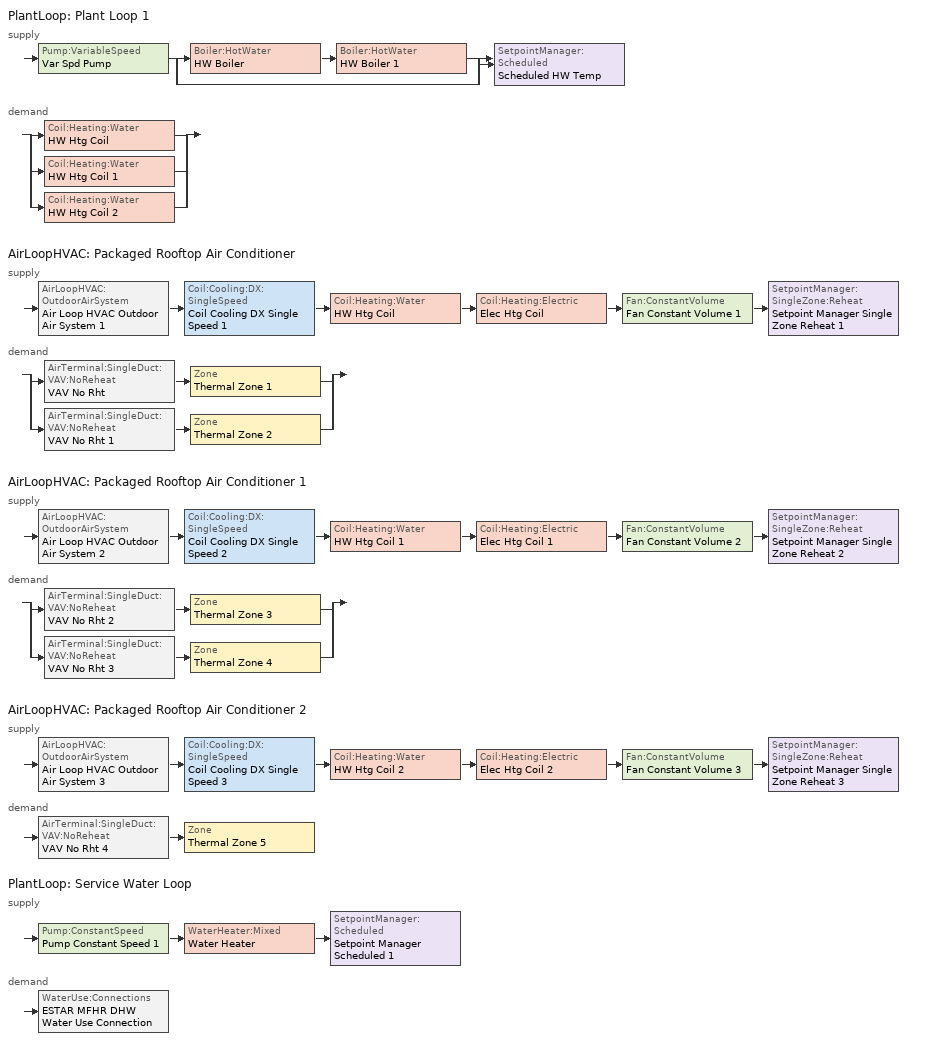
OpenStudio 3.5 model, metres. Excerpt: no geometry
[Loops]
PlantLoop 'Plant Loop 1'
 supply: Pump:VariableSpeed 'Var Spd Pump' > split
  | Boiler:HotWater 'HW Boiler' > Boiler:HotWater 'HW Boiler 1'
  | bypass
  join > SetpointManager:Scheduled 'Scheduled HW Temp'
 demand: split
  | Coil:Heating:Water 'HW Htg Coil'
  | Coil:Heating:Water 'HW Htg Coil 1'
  | Coil:Heating:Water 'HW Htg Coil 2'
AirLoopHVAC 'Packaged Rooftop Air Conditioner'
 supply: AirLoopHVAC:OutdoorAirSystem 'Air Loop HVAC Outdoor Air System 1' > Coil:Cooling:DX:SingleSpeed 'Coil Cooling DX Single Speed 1' > Coil:Heating:Water 'HW Htg Coil' > Coil:Heating:Electric 'Elec Htg Coil' > Fan:ConstantVolume 'Fan Constant Volume 1' > SetpointManager:SingleZone:Reheat 'Setpoint Manager Single Zone Reheat 1'
 demand: split
  | AirTerminal:SingleDuct:VAV:NoReheat 'VAV No Rht' > Zone 'Thermal Zone 1'
  | AirTerminal:SingleDuct:VAV:NoReheat 'VAV No Rht 1' > Zone 'Thermal Zone 2'
AirLoopHVAC 'Packaged Rooftop Air Conditioner 1'
 supply: AirLoopHVAC:OutdoorAirSystem 'Air Loop HVAC Outdoor Air System 2' > Coil:Cooling:DX:SingleSpeed 'Coil Cooling DX Single Speed 2' > Coil:Heating:Water 'HW Htg Coil 1' > Coil:Heating:Electric 'Elec Htg Coil 1' > Fan:ConstantVolume 'Fan Constant Volume 2' > SetpointManager:SingleZone:Reheat 'Setpoint Manager Single Zone Reheat 2'
 demand: split
  | AirTerminal:SingleDuct:VAV:NoReheat 'VAV No Rht 2' > Zone 'Thermal Zone 3'
  | AirTerminal:SingleDuct:VAV:NoReheat 'VAV No Rht 3' > Zone 'Thermal Zone 4'
AirLoopHVAC 'Packaged Rooftop Air Conditioner 2'
 supply: AirLoopHVAC:OutdoorAirSystem 'Air Loop HVAC Outdoor Air System 3' > Coil:Cooling:DX:SingleSpeed 'Coil Cooling DX Single Speed 3' > Coil:Heating:Water 'HW Htg Coil 2' > Coil:Heating:Electric 'Elec Htg Coil 2' > Fan:ConstantVolume 'Fan Constant Volume 3' > SetpointManager:SingleZone:Reheat 'Setpoint Manager Single Zone Reheat 3'
 demand: AirTerminal:SingleDuct:VAV:NoReheat 'VAV No Rht 4' > Zone 'Thermal Zone 5'
PlantLoop 'Service Water Loop'
 supply: Pump:ConstantSpeed 'Pump Constant Speed 1' > WaterHeater:Mixed 'Water Heater' > SetpointManager:Scheduled 'Setpoint Manager Scheduled 1'
 demand: WaterUse:Connections 'ESTAR MFHR DHW Water Use Connection'
[PlantLoop] Fluid Type=Water; Glycol Concentration=0; Plant Loop Volume {m3}=Autocalculate; Load Distribution Scheme=Optimal
Name | Maximum Loop Temperature {C} | Minimum Loop Temperature {C}
Plant Loop 1
Service Water Loop | 60 | 10
[Sizing:Plant] Loop Type=Heating; Sizing Option=NonCoincident; Zone Timesteps in Averaging Window=1; Coincident Sizing Factor Mode=None
Name | Design Loop Exit Temperature {C} | Loop Design Temperature Difference {deltaC}
Plant Loop 1 | 82 | 11
Service Water Loop | 60 | 5
[Boiler:HotWater] Efficiency Curve Temperature Evaluation Variable=LeavingBoiler; Normalized Boiler Efficiency Curve=Boiler Efficiency; Water Outlet Upper Temperature Limit {C}=99; Boiler Flow Mode=NotModulated; Parasitic Electric Load {W}=0; Sizing Factor=1
HW Boiler; HW Boiler 1
[Pump:VariableSpeed]
Var Spd Pump: Skin Loss Radiative Fraction=0.5; Design Power Sizing Method=PowerPerFlowPerPressure; Design Electric Power per Unit Flow Rate {W/(m3/s)}=348701.1; Design Shaft Power per Unit Flow Rate per Unit Head {W-s/m3-Pa}=1.28205; Design Minimum Flow Rate Fraction=0
[AirLoopHVAC] Design Supply Air Flow Rate {m3/s}=autosize; Design Return Air Flow Fraction of Supply Air Flow=1
Name | Availability Schedule
Packaged Rooftop Air Conditioner | Always On Discrete
Packaged Rooftop Air Conditioner 1 | Always On Discrete 1
Packaged Rooftop Air Conditioner 2 | Always On Discrete 2
[Sizing:System] Type of Load to Size On=Sensible; Design Outdoor Air Flow Rate {m3/s}=Autosize; Central Heating Maximum System Air Flow Ratio=1; Preheat Design Temperature {C}=7; Preheat Design Humidity Ratio {kg-H2O/kg-Air}=0.008; Precool Design Temperature {C}=12.8; Precool Design Humidity Ratio {kg-H2O/kg-Air}=0.008; Central Cooling Design Supply Air Temperature {C}=12.8; Central Heating Design Supply Air Temperature {C}=40; Sizing Option=NonCoincident; 100% Outdoor Air in Cooling=Yes; 100% Outdoor Air in Heating=Yes; Central Cooling Design Supply Air Humidity Ratio {kg-H2O/kg-Air}=0.0085; Central Heating Design Supply Air Humidity Ratio {kg-H2O/kg-Air}=0.008; Cooling Design Air Flow Method=DesignDay; Cooling Design Air Flow Rate {m3/s}=0; Heating Design Air Flow Method=DesignDay; Heating Design Air Flow Rate {m3/s}=0; System Outdoor Air Method=ZoneSum; Zone Maximum Outdoor Air Fraction=1; Cooling Supply Air Flow Rate Per Floor Area {m3/s-m2}=0.00996765; Cooling Fraction of Autosized Cooling Supply Air Flow Rate=1; Cooling Supply Air Flow Rate Per Unit Cooling Capacity {m3/s-W}=3.94755e-05; Heating Supply Air Flow Rate Per Floor Area {m3/s-m2}=0.00996765; Heating Fraction of Autosized Heating Supply Air Flow Rate=1; Heating Fraction of Autosized Cooling Supply Air Flow Rate=1; Heating Supply Air Flow Rate Per Unit Heating Capacity {m3/s-W}=3.15882e-05; Cooling Design Capacity Method=CoolingDesignCapacity; Cooling Design Capacity {W}=autosize; Cooling Design Capacity Per Floor Area {W/m2}=234.7; Fraction of Autosized Cooling Design Capacity=1; Heating Design Capacity Method=HeatingDesignCapacity; Heating Design Capacity {W}=autosize; Heating Design Capacity Per Floor Area {W/m2}=157; Fraction of Autosized Heating Design Capacity=1; Central Cooling Capacity Control Method=OnOff; Occupant Diversity=autosize
Packaged Rooftop Air Conditioner; Packaged Rooftop Air Conditioner 1; Packaged Rooftop Air Conditioner 2
[Fan:ConstantVolume] Availability Schedule=Always On Discrete; Pressure Rise {Pa}=500; Maximum Flow Rate {m3/s}=AutoSize
Fan Constant Volume 1; Fan Constant Volume 2; Fan Constant Volume 3
[Coil:Cooling:DX:SingleSpeed] Availability Schedule=Always On Discrete; Rated Total Cooling Capacity {W}=autosize; Rated Sensible Heat Ratio=autosize; Rated COP {W/W}=2.5; Rated Air Flow Rate {m3/s}=autosize; Rated Evaporator Fan Power Per Volume Flow Rate 2017 {W/(m3/s)}=773.3; Rated Evaporator Fan Power Per Volume Flow Rate 2023 {W/(m3/s)}=934.4; Total Cooling Capacity Function of Temperature Curve=Curve Biquadratic 1; Total Cooling Capacity Function of Flow Fraction Curve=Curve Quadratic 1; Energy Input Ratio Function of Temperature Curve=Curve Biquadratic 2; Energy Input Ratio Function of Flow Fraction Curve=Curve Quadratic 2; Part Load Fraction Correlation Curve=Curve Quadratic 3; Minimum Outdoor Dry-Bulb Temperature for Compressor Operation {C}=-25; Nominal Time for Condensate Removal to Begin {s}=0; Ratio of Initial Moisture Evaporation Rate and Steady State Latent Capacity=0; Maximum Cycling Rate {cycles/hr}=0; Latent Capacity Time Constant {s}=0; Condenser Type=AirCooled; Evaporative Condenser Effectiveness=0.9; Evaporative Condenser Air Flow Rate {m3/s}=autosize; Evaporative Condenser Pump Rated Power Consumption {W}=autosize; Crankcase Heater Capacity {W}=0; Maximum Outdoor Dry-Bulb Temperature for Crankcase Heater Operation {C}=10; Basin Heater Capacity {W/K}=0; Basin Heater Setpoint Temperature {C}=2
Coil Cooling DX Single Speed 1; Coil Cooling DX Single Speed 2; Coil Cooling DX Single Speed 3
[SetpointManager:SingleZone:Reheat] Minimum Supply Air Temperature {C}=-99; Maximum Supply Air Temperature {C}=99
Name | Control Zone
Setpoint Manager Single Zone Reheat 1 | Thermal Zone 1
Setpoint Manager Single Zone Reheat 2 | Thermal Zone 3
Setpoint Manager Single Zone Reheat 3 | Thermal Zone 5
[Controller:OutdoorAir] Minimum Outdoor Air Flow Rate {m3/s}=0; Maximum Outdoor Air Flow Rate {m3/s}=Autosize; Economizer Control Type=FixedDryBulb; Economizer Control Action Type=ModulateFlow; Economizer Maximum Limit Dry-Bulb Temperature {C}=28; Economizer Maximum Limit Enthalpy {J/kg}=64000; Economizer Minimum Limit Dry-Bulb Temperature {C}=-100; Lockout Type=NoLockout; Minimum Limit Type=FixedMinimum; High Humidity Control=No; Heat Recovery Bypass Control Type=BypassWhenWithinEconomizerLimits
Name | Controller Mechanical Ventilation
Controller Outdoor Air 1 | Controller Mechanical Ventilation 1
Controller Outdoor Air 2 | Controller Mechanical Ventilation 2
Controller Outdoor Air 3 | Controller Mechanical Ventilation 3
[Controller:MechanicalVentilation] Availability Schedule=Always On Discrete
Controller Mechanical Ventilation 1; Controller Mechanical Ventilation 2; Controller Mechanical Ventilation 3
[AirLoopHVAC:OutdoorAirSystem]
Name | Controller
Air Loop HVAC Outdoor Air System 1 | Controller Outdoor Air 1
Air Loop HVAC Outdoor Air System 2 | Controller Outdoor Air 2
Air Loop HVAC Outdoor Air System 3 | Controller Outdoor Air 3
[Coil:Heating:Water] Availability Schedule=Always On Discrete hvac_library
HW Htg Coil; HW Htg Coil 1; HW Htg Coil 2
[Controller:WaterCoil] Action=Normal
Name | Water Coil
Controller Water Coil 1 | HW Htg Coil
Controller Water Coil 2 | HW Htg Coil 1
Controller Water Coil 3 | HW Htg Coil 2
[SetpointManager:Scheduled] Control Variable=Temperature
Name | Schedule
Scheduled HW Temp | Hot Water Temperature
Setpoint Manager Scheduled 1 | SHW_Temperature_140F
[Coil:Heating:Electric] Availability Schedule=Always On Discrete hvac_library
Elec Htg Coil; Elec Htg Coil 1; Elec Htg Coil 2
[WaterUse:Equipment:Definition]
Whole Building Water Equipment Definition - 100 units 200 occupants: Peak Flow Rate {m3/s}=0.000525124; Target Temperature Schedule=SHW_Temperature_140F; Sensible Fraction Schedule=Fraction Sensible - 0.2; Latent Fraction Schedule=Fraction Sensible - 0.05
[Pump:ConstantSpeed]
Pump Constant Speed 1: Rated Flow Rate {m3/s}=autosize; Rated Pump Head {Pa}=29891; Rated Power Consumption {W}=autosize; Motor Efficiency=0.9; Fraction of Motor Inefficiencies to Fluid Stream=0; Pump Control Type=Intermittent; Design Power Sizing Method=PowerPerFlowPerPressure; Design Electric Power per Unit Flow Rate {W/(m3/s)}=348701.1; Design Shaft Power per Unit Flow Rate per Unit Head {W-s/m3-Pa}=1.28205
[WaterUse:Equipment]
ESTAR MFHR Whole Building Water Use Equipment: Water Use Equipment Definition=Whole Building Water Equipment Definition - 100 units 200 occupants; Flow Rate Fraction Schedule=ESTAR MFHR DHW Fraction Schedule
[WaterUse:Connections]
ESTAR MFHR DHW Water Use Connection: Hot Water Supply Temperature Schedule=WaterUse Schedule 120F; Drain Water Heat Exchanger Type=None; Drain Water Heat Exchanger Destination=Plant; Water Use Equipment Name 1=ESTAR MFHR Whole Building Water Use Equipment
[WaterHeater:Mixed]
Water Heater: Tank Volume {m3}=0.3785; Setpoint Temperature Schedule=Water Heater Setpoint Temperature; Deadband Temperature Difference {deltaC}=2; Maximum Temperature Limit {C}=82.22; Heater Control Type=Cycle; Heater Maximum Capacity {W}=845000; Heater Fuel Type=NaturalGas; Heater Thermal Efficiency=0.8; Off Cycle Parasitic Fuel Consumption Rate {W}=20; Off Cycle Parasitic Fuel Type=NaturalGas; Off Cycle Parasitic Heat Fraction to Tank=0.8; On Cycle Parasitic Fuel Type=NaturalGas; Ambient Temperature Indicator=Schedule; Ambient Temperature Schedule=Water Heater Ambient Temperature; Off Cycle Loss Coefficient to Ambient Temperature {W/K}=6; On Cycle Loss Coefficient to Ambient Temperature {W/K}=6; Use Side Effectiveness=1; Source Side Effectiveness=1; Use Side Design Flow Rate {m3/s}=autosize; Source Side Design Flow Rate {m3/s}=autosize; Indirect Water Heating Recovery Time {hr}=1.5; Source Side Flow Control Mode=IndirectHeatPrimarySetpoint
[WaterHeater:Sizing]
Water Heater: Design Mode=PeakDraw; Time Storage Can Meet Peak Draw {hr}=0.538503; Time for Tank Recovery {hr}=0; Nominal Tank Volume for Autosizing Plant Connections {m3}=1
[Sizing:Zone] Zone Cooling Design Supply Air Temperature Input Method=SupplyAirTemperature; Zone Cooling Design Supply Air Temperature {C}=14; Zone Cooling Design Supply Air Temperature Difference {deltaC}=11.11; Zone Heating Design Supply Air Temperature Input Method=SupplyAirTemperature; Zone Heating Design Supply Air Temperature {C}=40; Zone Heating Design Supply Air Temperature Difference {deltaC}=11.11; Zone Cooling Design Supply Air Humidity Ratio {kg-H2O/kg-air}=0.0085; Zone Heating Design Supply Air Humidity Ratio {kg-H2O/kg-air}=0.008; Cooling Design Air Flow Method=DesignDay; Heating Design Air Flow Method=DesignDay; Account for Dedicated Outdoor Air System=No; Dedicated Outdoor Air System Control Strategy=NeutralSupplyAir; Dedicated Outdoor Air Low Setpoint Temperature for Design {C}=autosize; Dedicated Outdoor Air High Setpoint Temperature for Design {C}=autosize; Zone Load Sizing Method=Sensible Load Only No Latent Load; Zone Latent Cooling Design Supply Air Humidity Ratio Input Method=HumidityRatioDifference; Zone Cooling Design Supply Air Humidity Ratio Difference {kgWater/kgDryAir}=0.005; Zone Latent Heating Design Supply Air Humidity Ratio Input Method=HumidityRatioDifference; Zone Humidification Design Supply Air Humidity Ratio Difference {kgWater/kgDryAir}=0.005
Thermal Zone 3; Thermal Zone 1; Thermal Zone 2; Thermal Zone 4; Thermal Zone 5
[Zone equipment]
Thermal Zone 3: VAV No Rht 2
Thermal Zone 1: VAV No Rht
Thermal Zone 2: VAV No Rht 1
Thermal Zone 4: VAV No Rht 3
Thermal Zone 5: VAV No Rht 4
[AirTerminal:SingleDuct:VAV:NoReheat] Availability Schedule=Always On Discrete hvac_library; Zone Minimum Air Flow Input Method=Constant; Constant Minimum Air Flow Fraction=0.3; Fixed Minimum Air Flow Rate {m3/s}=0; Control For Outdoor Air=No
Name | Maximum Air Flow Rate {m3/s}
VAV No Rht; VAV No Rht 1; VAV No Rht 3 | autosize
VAV No Rht 2; VAV No Rht 4 | Autosize
[Schedule:Ruleset]
Name | Default Day Schedule | Summer Design Day Schedule | Winter Design Day Schedule
Hot Water Temperature | Hot Water Temperature Default | Hot Water Temperature Summer Design Day | Hot Water Temperature Winter Design Day
WaterUse Schedule 120F | WaterUse Schedule 120F Day
SHW_Temperature_140F | SHW_Temperature_140F_Default | SHW_Temperature_140F_Summer_Design_Day | SHW_Temperature_140F_Winter_Design_Day
ESTAR MFHR DHW Fraction Schedule | ESTAR MFHR DHW Schedule Day
Fraction Sensible - 0.2 | Fraction Sensible DefaultDay - 0.2
Fraction Sensible - 0.05 | Fraction Latent DefaultDay - 0.05
Water Heater Setpoint Temperature | Water Heater Setpoint Temperature Default
Water Heater Ambient Temperature | Water Heater Ambient Temperature Default
[Schedule:Day]
Hot Water Temperature Default; Hot Water Temperature Summer Design Day; Hot Water Temperature Winter Design Day: 24, 0, 67
WaterUse Schedule 120F Day: 24, 0, 48.8889
SHW_Temperature_140F_Default; SHW_Temperature_140F_Summer_Design_Day; SHW_Temperature_140F_Winter_Design_Day; Water Heater Setpoint Temperature Default: 24, 0, 60
ESTAR MFHR DHW Schedule Day: 6, 0, 0.05, 7, 0, 0.3, 8, 0, 0.5, 9, 0, 0.4, 11, 0, 0.3, 12, 0, 0.35, 13, 0, 0.4, 15, 0, 0.35, 17, 0, 0.3, 19, 0, 0.5, 20, 0, 0.4, 21, 0, 0.35, 22, 0, 0.45, 23, 0, 0.3, 24, 0, 0.05
Fraction Sensible DefaultDay - 0.2: 24, 0, 0.2
Fraction Latent DefaultDay - 0.05: 24, 0, 0.05
Water Heater Ambient Temperature Default: 24, 0, 22
[Curve:Biquadratic]
Name | Coefficient1 Constant | Coefficient2 x | Coefficient3 x**2 | Coefficient4 y | Coefficient5 y**2 | Coefficient6 x*y | Minimum Value of x | Maximum Value of x | Minimum Value of y | Maximum Value of y
Boiler Efficiency | 1 | 0 | 0 | 0 | 0 | 0 | 0 | 1 | 0 | 1
Curve Biquadratic 1 | 0.942588 | 0.00954335 | 0.00068377 | -0.0110427 | 5.249e-06 | -9.72e-06 | 17 | 22 | 13 | 46
Curve Biquadratic 2 | 0.342414 | 0.034885 | -0.0006237 | 0.00497722 | 0.000437951 | -0.000728028 | 17 | 22 | 13 | 46
[Schedule:Constant] Value=1
Always On Discrete; Always On Discrete hvac_library; Always On Discrete 1; Always On Discrete 2
[Curve:Quadratic]
Name | Coefficient1 Constant | Coefficient2 x | Coefficient3 x**2 | Minimum Value of x | Maximum Value of x
Curve Quadratic 1 | 0.8 | 0.2 | 0 | 0.5 | 1.5
Curve Quadratic 2 | 1.1552 | -0.1808 | 0.0256 | 0.5 | 1.5
Curve Quadratic 3 | 0.85 | 0.15 | 0 | 0 | 1
